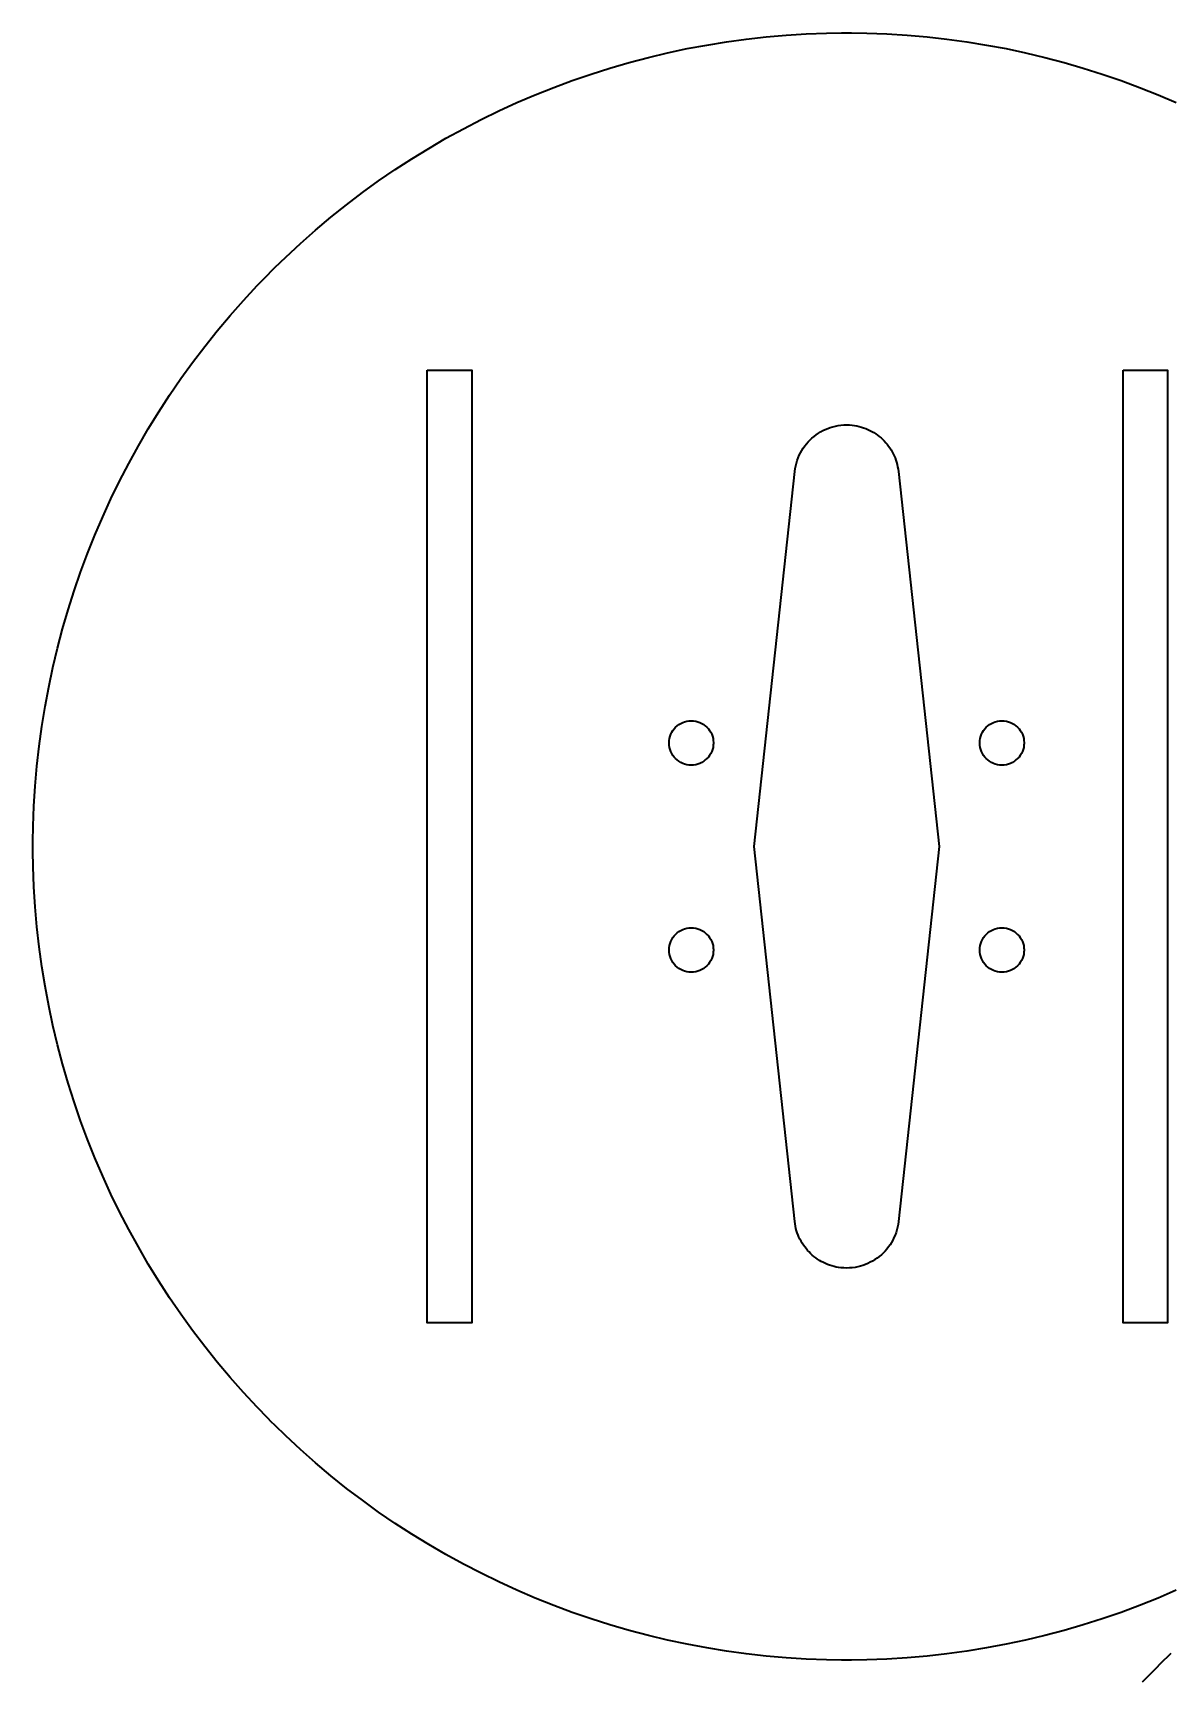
# Model space of a CAD drawing. Header units: millimetres. Extents: x 10 to 455, y -374 to -5.
# Drawn here: x 131.6 to 208.4, y -125.6 to -14.3 of the extents above; entities that cross this region are included whole.
import ezdxf

# ---------------------------------------------------------------- set-up
doc = ezdxf.new("R2010")
doc.units = ezdxf.units.MM
doc.header["$MEASUREMENT"] = 0
doc.layers.add('Layer 1', color=7, linetype='Continuous', lineweight=0)

msp = doc.modelspace()

# ---------------------------------------------------------------- linework, layer by layer
at = {"layer": 'Layer 1', "color": 7, "lineweight": 35}
for points in [[(208.92, -119.6), (207.69, -120.13), (206.44, -120.63), (205.19, -121.1), (203.92, -121.53), (202.64, -121.94), (201.35, -122.31), (200.05, -122.66), (198.74, -122.97), (197.42, -123.25), (196.1, -123.5), (194.76, -123.71), (193.42, -123.9), (192.08, -124.05), (190.73, -124.17), (189.37, -124.25), (188.01, -124.3), (186.98, -124.32), (186.64, -124.32), (186.64, -124.32), (186.3, -124.32), (185.28, -124.3), (183.91, -124.25), (182.56, -124.17), (181.2, -124.05), (179.86, -123.9), (178.52, -123.71), (177.19, -123.5), (175.86, -123.25), (174.54, -122.97), (173.24, -122.66), (171.94, -122.31), (170.64, -121.94), (169.37, -121.53), (168.1, -121.1), (166.84, -120.63), (165.59, -120.13), (164.36, -119.6), (163.14, -119.04), (161.93, -118.45), (160.74, -117.84), (159.56, -117.19), (158.4, -116.51), (157.26, -115.81), (156.13, -115.08), (155.01, -114.31), (153.92, -113.52), (152.84, -112.71), (151.78, -111.86), (150.75, -110.99), (149.73, -110.09), (148.73, -109.16), (147.99, -108.45), (147.75, -108.21), (147.51, -107.97), (146.8, -107.23), (145.87, -106.23), (144.97, -105.21), (144.1, -104.17), (143.25, -103.12), (142.43, -102.04), (141.64, -100.94), (140.88, -99.83), (140.15, -98.7), (139.44, -97.55), (138.77, -96.39), (138.12, -95.22), (137.5, -94.02), (136.91, -92.82), (136.36, -91.6), (135.83, -90.36), (135.33, -89.12), (134.86, -87.86), (134.42, -86.59), (134.02, -85.31), (133.64, -84.02), (133.3, -82.72), (132.99, -81.41), (132.71, -80.1), (132.46, -78.77), (132.24, -77.44), (132.06, -76.1), (131.91, -74.75), (131.79, -73.4), (131.71, -72.04), (131.66, -70.68), (131.64, -69.66), (131.64, -69.32), (131.64, -68.98), (131.66, -67.95), (131.71, -66.59), (131.79, -65.23), (131.91, -63.88), (132.06, -62.54), (132.24, -61.2), (132.46, -59.86), (132.71, -58.54), (132.99, -57.22), (133.3, -55.91), (133.64, -54.61), (134.02, -53.32), (134.42, -52.04), (134.86, -50.77), (135.33, -49.51), (135.83, -48.27), (136.36, -47.04), (136.91, -45.82), (137.5, -44.61), (138.12, -43.42), (138.77, -42.24), (139.44, -41.08), (140.15, -39.93), (140.88, -38.8), (141.64, -37.69), (142.43, -36.6), (143.25, -35.52), (144.1, -34.46), (144.97, -33.42), (145.87, -32.4), (146.8, -31.4), (147.51, -30.67), (147.75, -30.43), (147.99, -30.18), (148.73, -29.47), (149.73, -28.55), (150.75, -27.65), (151.78, -26.77), (152.84, -25.93), (153.92, -25.11), (155.01, -24.32), (156.13, -23.56), (157.26, -22.82), (158.4, -22.12), (159.56, -21.44), (160.74, -20.8), (161.93, -20.18), (163.14, -19.59), (164.36, -19.03), (165.59, -18.5), (166.84, -18), (168.1, -17.54), (169.37, -17.1), (170.64, -16.69), (171.94, -16.32), (173.24, -15.98), (174.54, -15.66), (175.86, -15.38), (177.19, -15.14), (178.52, -14.92), (179.86, -14.74), (181.2, -14.59), (182.56, -14.47), (183.91, -14.38), (185.28, -14.33), (186.3, -14.32), (186.64, -14.32), (186.98, -14.32), (188.01, -14.33), (189.37, -14.38), (190.73, -14.47), (192.08, -14.59), (193.42, -14.74), (194.76, -14.92), (196.1, -15.14), (197.42, -15.38), (198.74, -15.66), (200.05, -15.98), (201.35, -16.32), (202.64, -16.69), (203.92, -17.1), (205.19, -17.54), (206.44, -18), (207.69, -18.5), (208.92, -19.03)], [(206.65, -125.8), (207.36, -125.06), (207.6, -124.82), (207.84, -124.58), (208.58, -123.86)]]:
    msp.add_lwpolyline(points, dxfattribs=at)
at = {"layer": 'Layer 1', "color": 1, "lineweight": 35}
for points in [[(158.3, -37.12), (161.3, -37.12), (161.3, -101.52), (158.3, -101.52), (158.3, -37.12)], [(205.33, -37.12), (208.33, -37.12), (208.33, -101.52), (205.33, -101.52), (205.33, -37.12)], [(192.89, -69.32), (190.14, -94.68), (190.12, -94.87), (190.08, -95.05), (190.03, -95.24), (189.98, -95.42), (189.92, -95.59), (189.84, -95.76), (189.76, -95.93), (189.67, -96.09), (189.58, -96.24), (189.47, -96.39), (189.36, -96.53), (189.24, -96.67), (189.12, -96.8), (188.99, -96.92), (188.85, -97.04), (188.7, -97.15), (188.56, -97.25), (188.4, -97.35), (188.24, -97.43), (188.08, -97.51), (187.91, -97.58), (187.74, -97.64), (187.57, -97.7), (187.39, -97.74), (187.21, -97.77), (187.02, -97.8), (186.83, -97.81), (186.64, -97.82), (186.45, -97.81), (186.26, -97.8), (186.1, -97.78), (185.94, -97.75), (185.79, -97.71), (185.64, -97.67), (185.49, -97.62), (185.35, -97.57), (185.21, -97.51), (185.07, -97.45), (184.93, -97.38), (184.8, -97.3), (184.67, -97.22), (184.55, -97.13), (184.43, -97.04), (184.32, -96.94), (184.2, -96.84), (184.1, -96.73), (183.99, -96.62), (183.9, -96.5), (183.81, -96.38), (183.72, -96.26), (183.64, -96.13), (183.56, -96), (183.49, -95.86), (183.42, -95.73), (183.36, -95.59), (183.31, -95.44), (183.26, -95.29), (183.22, -95.14), (183.19, -94.99), (183.16, -94.83), (183.14, -94.68), (180.39, -69.32), (183.14, -43.96), (183.17, -43.77), (183.2, -43.58), (183.25, -43.4), (183.3, -43.22), (183.37, -43.04), (183.44, -42.87), (183.52, -42.71), (183.61, -42.55), (183.71, -42.39), (183.81, -42.24), (183.92, -42.1), (184.04, -41.96), (184.17, -41.83), (184.3, -41.71), (184.44, -41.59), (184.58, -41.49), (184.73, -41.38), (184.88, -41.29), (185.04, -41.2), (185.2, -41.12), (185.37, -41.05), (185.54, -40.99), (185.72, -40.94), (185.89, -40.9), (186.08, -40.86), (186.26, -40.84), (186.45, -40.82), (186.64, -40.82), (186.83, -40.82), (187.02, -40.84), (187.18, -40.86), (187.34, -40.89), (187.49, -40.92), (187.64, -40.96), (187.79, -41.01), (187.94, -41.06), (188.08, -41.12), (188.21, -41.19), (188.35, -41.26), (188.48, -41.34), (188.61, -41.42), (188.73, -41.5), (188.85, -41.6), (188.97, -41.7), (189.08, -41.8), (189.19, -41.9), (189.29, -42.02), (189.38, -42.13), (189.48, -42.25), (189.56, -42.37), (189.65, -42.5), (189.72, -42.63), (189.79, -42.77), (189.86, -42.91), (189.92, -43.05), (189.97, -43.19), (190.02, -43.34), (190.06, -43.49), (190.09, -43.65), (190.12, -43.8), (190.14, -43.96), (192.89, -69.32)], [(176.14, -63.82), (176.1, -63.82), (175.99, -63.81), (175.84, -63.79), (175.69, -63.75), (175.56, -63.7), (175.43, -63.64), (175.3, -63.56), (175.19, -63.47), (175.08, -63.38), (174.98, -63.27), (174.9, -63.16), (174.82, -63.03), (174.76, -62.9), (174.71, -62.76), (174.67, -62.62), (174.65, -62.47), (174.64, -62.35), (174.64, -62.32), (174.64, -62.28), (174.65, -62.16), (174.67, -62.01), (174.71, -61.87), (174.76, -61.73), (174.82, -61.6), (174.9, -61.48), (174.98, -61.36), (175.08, -61.26), (175.19, -61.16), (175.3, -61.07), (175.43, -61), (175.56, -60.94), (175.69, -60.88), (175.84, -60.85), (175.99, -60.82), (176.1, -60.82), (176.14, -60.82), (176.18, -60.82), (176.29, -60.82), (176.44, -60.85), (176.59, -60.88), (176.73, -60.94), (176.86, -61), (176.98, -61.07), (177.09, -61.16), (177.2, -61.26), (177.3, -61.36), (177.38, -61.48), (177.46, -61.6), (177.52, -61.73), (177.57, -61.87), (177.61, -62.01), (177.63, -62.16), (177.64, -62.28), (177.64, -62.32), (177.64, -62.35), (177.63, -62.47), (177.61, -62.62), (177.57, -62.76), (177.52, -62.9), (177.46, -63.03), (177.38, -63.16), (177.3, -63.27), (177.2, -63.38), (177.09, -63.47), (176.98, -63.56), (176.86, -63.64), (176.73, -63.7), (176.59, -63.75), (176.44, -63.79), (176.29, -63.81), (176.18, -63.82), (176.14, -63.82)], [(176.14, -63.82), (176.1, -63.82), (175.99, -63.81), (175.84, -63.79), (175.69, -63.75), (175.56, -63.7), (175.43, -63.64), (175.3, -63.56), (175.19, -63.47), (175.08, -63.38), (174.98, -63.27), (174.9, -63.16), (174.82, -63.03), (174.76, -62.9), (174.71, -62.76), (174.67, -62.62), (174.65, -62.47), (174.64, -62.35), (174.64, -62.32), (174.64, -62.28), (174.65, -62.16), (174.67, -62.01), (174.71, -61.87), (174.76, -61.73), (174.82, -61.6), (174.9, -61.48), (174.98, -61.36), (175.08, -61.26), (175.19, -61.16), (175.3, -61.07), (175.43, -61), (175.56, -60.94), (175.69, -60.88), (175.84, -60.85), (175.99, -60.82), (176.1, -60.82), (176.14, -60.82), (176.18, -60.82), (176.29, -60.82), (176.44, -60.85), (176.59, -60.88), (176.73, -60.94), (176.86, -61), (176.98, -61.07), (177.09, -61.16), (177.2, -61.26), (177.3, -61.36), (177.38, -61.48), (177.46, -61.6), (177.52, -61.73), (177.57, -61.87), (177.61, -62.01), (177.63, -62.16), (177.64, -62.28), (177.64, -62.32), (177.64, -62.35), (177.63, -62.47), (177.61, -62.62), (177.57, -62.76), (177.52, -62.9), (177.46, -63.03), (177.38, -63.16), (177.3, -63.27), (177.2, -63.38), (177.09, -63.47), (176.98, -63.56), (176.86, -63.64), (176.73, -63.7), (176.59, -63.75), (176.44, -63.79), (176.29, -63.81), (176.18, -63.82), (176.14, -63.82)], [(197.14, -63.82), (197.1, -63.82), (196.99, -63.81), (196.84, -63.79), (196.69, -63.75), (196.56, -63.7), (196.43, -63.64), (196.3, -63.56), (196.19, -63.47), (196.08, -63.38), (195.98, -63.27), (195.9, -63.16), (195.82, -63.03), (195.76, -62.9), (195.71, -62.76), (195.67, -62.62), (195.65, -62.47), (195.64, -62.35), (195.64, -62.32), (195.64, -62.28), (195.65, -62.16), (195.67, -62.01), (195.71, -61.87), (195.76, -61.73), (195.82, -61.6), (195.9, -61.48), (195.98, -61.36), (196.08, -61.26), (196.19, -61.16), (196.3, -61.07), (196.43, -61), (196.56, -60.94), (196.69, -60.88), (196.84, -60.85), (196.99, -60.82), (197.1, -60.82), (197.14, -60.82), (197.18, -60.82), (197.29, -60.82), (197.44, -60.85), (197.59, -60.88), (197.73, -60.94), (197.86, -61), (197.98, -61.07), (198.09, -61.16), (198.2, -61.26), (198.3, -61.36), (198.38, -61.48), (198.46, -61.6), (198.52, -61.73), (198.57, -61.87), (198.61, -62.01), (198.63, -62.16), (198.64, -62.28), (198.64, -62.32), (198.64, -62.35), (198.63, -62.47), (198.61, -62.62), (198.57, -62.76), (198.52, -62.9), (198.46, -63.03), (198.38, -63.16), (198.3, -63.27), (198.2, -63.38), (198.09, -63.47), (197.98, -63.56), (197.86, -63.64), (197.73, -63.7), (197.59, -63.75), (197.44, -63.79), (197.29, -63.81), (197.18, -63.82), (197.14, -63.82)], [(197.14, -63.82), (197.1, -63.82), (196.99, -63.81), (196.84, -63.79), (196.69, -63.75), (196.56, -63.7), (196.43, -63.64), (196.3, -63.56), (196.19, -63.47), (196.08, -63.38), (195.98, -63.27), (195.9, -63.16), (195.82, -63.03), (195.76, -62.9), (195.71, -62.76), (195.67, -62.62), (195.65, -62.47), (195.64, -62.35), (195.64, -62.32), (195.64, -62.28), (195.65, -62.16), (195.67, -62.01), (195.71, -61.87), (195.76, -61.73), (195.82, -61.6), (195.9, -61.48), (195.98, -61.36), (196.08, -61.26), (196.19, -61.16), (196.3, -61.07), (196.43, -61), (196.56, -60.94), (196.69, -60.88), (196.84, -60.85), (196.99, -60.82), (197.1, -60.82), (197.14, -60.82), (197.18, -60.82), (197.29, -60.82), (197.44, -60.85), (197.59, -60.88), (197.73, -60.94), (197.86, -61), (197.98, -61.07), (198.09, -61.16), (198.2, -61.26), (198.3, -61.36), (198.38, -61.48), (198.46, -61.6), (198.52, -61.73), (198.57, -61.87), (198.61, -62.01), (198.63, -62.16), (198.64, -62.28), (198.64, -62.32), (198.64, -62.35), (198.63, -62.47), (198.61, -62.62), (198.57, -62.76), (198.52, -62.9), (198.46, -63.03), (198.38, -63.16), (198.3, -63.27), (198.2, -63.38), (198.09, -63.47), (197.98, -63.56), (197.86, -63.64), (197.73, -63.7), (197.59, -63.75), (197.44, -63.79), (197.29, -63.81), (197.18, -63.82), (197.14, -63.82)], [(176.14, -77.82), (176.1, -77.82), (175.99, -77.81), (175.84, -77.79), (175.69, -77.75), (175.56, -77.7), (175.43, -77.64), (175.3, -77.56), (175.19, -77.47), (175.08, -77.38), (174.98, -77.27), (174.9, -77.16), (174.82, -77.03), (174.76, -76.9), (174.71, -76.76), (174.67, -76.62), (174.65, -76.47), (174.64, -76.35), (174.64, -76.32), (174.64, -76.28), (174.65, -76.16), (174.67, -76.01), (174.71, -75.87), (174.76, -75.73), (174.82, -75.6), (174.9, -75.48), (174.98, -75.36), (175.08, -75.26), (175.19, -75.16), (175.3, -75.07), (175.43, -75), (175.56, -74.94), (175.69, -74.88), (175.84, -74.85), (175.99, -74.82), (176.1, -74.82), (176.14, -74.82), (176.18, -74.82), (176.29, -74.82), (176.44, -74.85), (176.59, -74.88), (176.73, -74.94), (176.86, -75), (176.98, -75.07), (177.09, -75.16), (177.2, -75.26), (177.3, -75.36), (177.38, -75.48), (177.46, -75.6), (177.52, -75.73), (177.57, -75.87), (177.61, -76.01), (177.63, -76.16), (177.64, -76.28), (177.64, -76.32), (177.64, -76.35), (177.63, -76.47), (177.61, -76.62), (177.57, -76.76), (177.52, -76.9), (177.46, -77.03), (177.38, -77.16), (177.3, -77.27), (177.2, -77.38), (177.09, -77.47), (176.98, -77.56), (176.86, -77.64), (176.73, -77.7), (176.59, -77.75), (176.44, -77.79), (176.29, -77.81), (176.18, -77.82), (176.14, -77.82)], [(176.14, -77.82), (176.1, -77.82), (175.99, -77.81), (175.84, -77.79), (175.69, -77.75), (175.56, -77.7), (175.43, -77.64), (175.3, -77.56), (175.19, -77.47), (175.08, -77.38), (174.98, -77.27), (174.9, -77.16), (174.82, -77.03), (174.76, -76.9), (174.71, -76.76), (174.67, -76.62), (174.65, -76.47), (174.64, -76.35), (174.64, -76.32), (174.64, -76.28), (174.65, -76.16), (174.67, -76.01), (174.71, -75.87), (174.76, -75.73), (174.82, -75.6), (174.9, -75.48), (174.98, -75.36), (175.08, -75.26), (175.19, -75.16), (175.3, -75.07), (175.43, -75), (175.56, -74.94), (175.69, -74.88), (175.84, -74.85), (175.99, -74.82), (176.1, -74.82), (176.14, -74.82), (176.18, -74.82), (176.29, -74.82), (176.44, -74.85), (176.59, -74.88), (176.73, -74.94), (176.86, -75), (176.98, -75.07), (177.09, -75.16), (177.2, -75.26), (177.3, -75.36), (177.38, -75.48), (177.46, -75.6), (177.52, -75.73), (177.57, -75.87), (177.61, -76.01), (177.63, -76.16), (177.64, -76.28), (177.64, -76.32), (177.64, -76.35), (177.63, -76.47), (177.61, -76.62), (177.57, -76.76), (177.52, -76.9), (177.46, -77.03), (177.38, -77.16), (177.3, -77.27), (177.2, -77.38), (177.09, -77.47), (176.98, -77.56), (176.86, -77.64), (176.73, -77.7), (176.59, -77.75), (176.44, -77.79), (176.29, -77.81), (176.18, -77.82), (176.14, -77.82)], [(197.14, -77.82), (197.1, -77.82), (196.99, -77.81), (196.84, -77.79), (196.69, -77.75), (196.56, -77.7), (196.43, -77.64), (196.3, -77.56), (196.19, -77.47), (196.08, -77.38), (195.98, -77.27), (195.9, -77.16), (195.82, -77.03), (195.76, -76.9), (195.71, -76.76), (195.67, -76.62), (195.65, -76.47), (195.64, -76.35), (195.64, -76.32), (195.64, -76.28), (195.65, -76.16), (195.67, -76.01), (195.71, -75.87), (195.76, -75.73), (195.82, -75.6), (195.9, -75.48), (195.98, -75.36), (196.08, -75.26), (196.19, -75.16), (196.3, -75.07), (196.43, -75), (196.56, -74.94), (196.69, -74.88), (196.84, -74.85), (196.99, -74.82), (197.1, -74.82), (197.14, -74.82), (197.18, -74.82), (197.29, -74.82), (197.44, -74.85), (197.59, -74.88), (197.73, -74.94), (197.86, -75), (197.98, -75.07), (198.09, -75.16), (198.2, -75.26), (198.3, -75.36), (198.38, -75.48), (198.46, -75.6), (198.52, -75.73), (198.57, -75.87), (198.61, -76.01), (198.63, -76.16), (198.64, -76.28), (198.64, -76.32), (198.64, -76.35), (198.63, -76.47), (198.61, -76.62), (198.57, -76.76), (198.52, -76.9), (198.46, -77.03), (198.38, -77.16), (198.3, -77.27), (198.2, -77.38), (198.09, -77.47), (197.98, -77.56), (197.86, -77.64), (197.73, -77.7), (197.59, -77.75), (197.44, -77.79), (197.29, -77.81), (197.18, -77.82), (197.14, -77.82)], [(197.14, -77.82), (197.1, -77.82), (196.99, -77.81), (196.84, -77.79), (196.69, -77.75), (196.56, -77.7), (196.43, -77.64), (196.3, -77.56), (196.19, -77.47), (196.08, -77.38), (195.98, -77.27), (195.9, -77.16), (195.82, -77.03), (195.76, -76.9), (195.71, -76.76), (195.67, -76.62), (195.65, -76.47), (195.64, -76.35), (195.64, -76.32), (195.64, -76.28), (195.65, -76.16), (195.67, -76.01), (195.71, -75.87), (195.76, -75.73), (195.82, -75.6), (195.9, -75.48), (195.98, -75.36), (196.08, -75.26), (196.19, -75.16), (196.3, -75.07), (196.43, -75), (196.56, -74.94), (196.69, -74.88), (196.84, -74.85), (196.99, -74.82), (197.1, -74.82), (197.14, -74.82), (197.18, -74.82), (197.29, -74.82), (197.44, -74.85), (197.59, -74.88), (197.73, -74.94), (197.86, -75), (197.98, -75.07), (198.09, -75.16), (198.2, -75.26), (198.3, -75.36), (198.38, -75.48), (198.46, -75.6), (198.52, -75.73), (198.57, -75.87), (198.61, -76.01), (198.63, -76.16), (198.64, -76.28), (198.64, -76.32), (198.64, -76.35), (198.63, -76.47), (198.61, -76.62), (198.57, -76.76), (198.52, -76.9), (198.46, -77.03), (198.38, -77.16), (198.3, -77.27), (198.2, -77.38), (198.09, -77.47), (197.98, -77.56), (197.86, -77.64), (197.73, -77.7), (197.59, -77.75), (197.44, -77.79), (197.29, -77.81), (197.18, -77.82), (197.14, -77.82)]]:
    msp.add_lwpolyline(points, close=True, dxfattribs=at)

doc.saveas('drawing.dxf')
